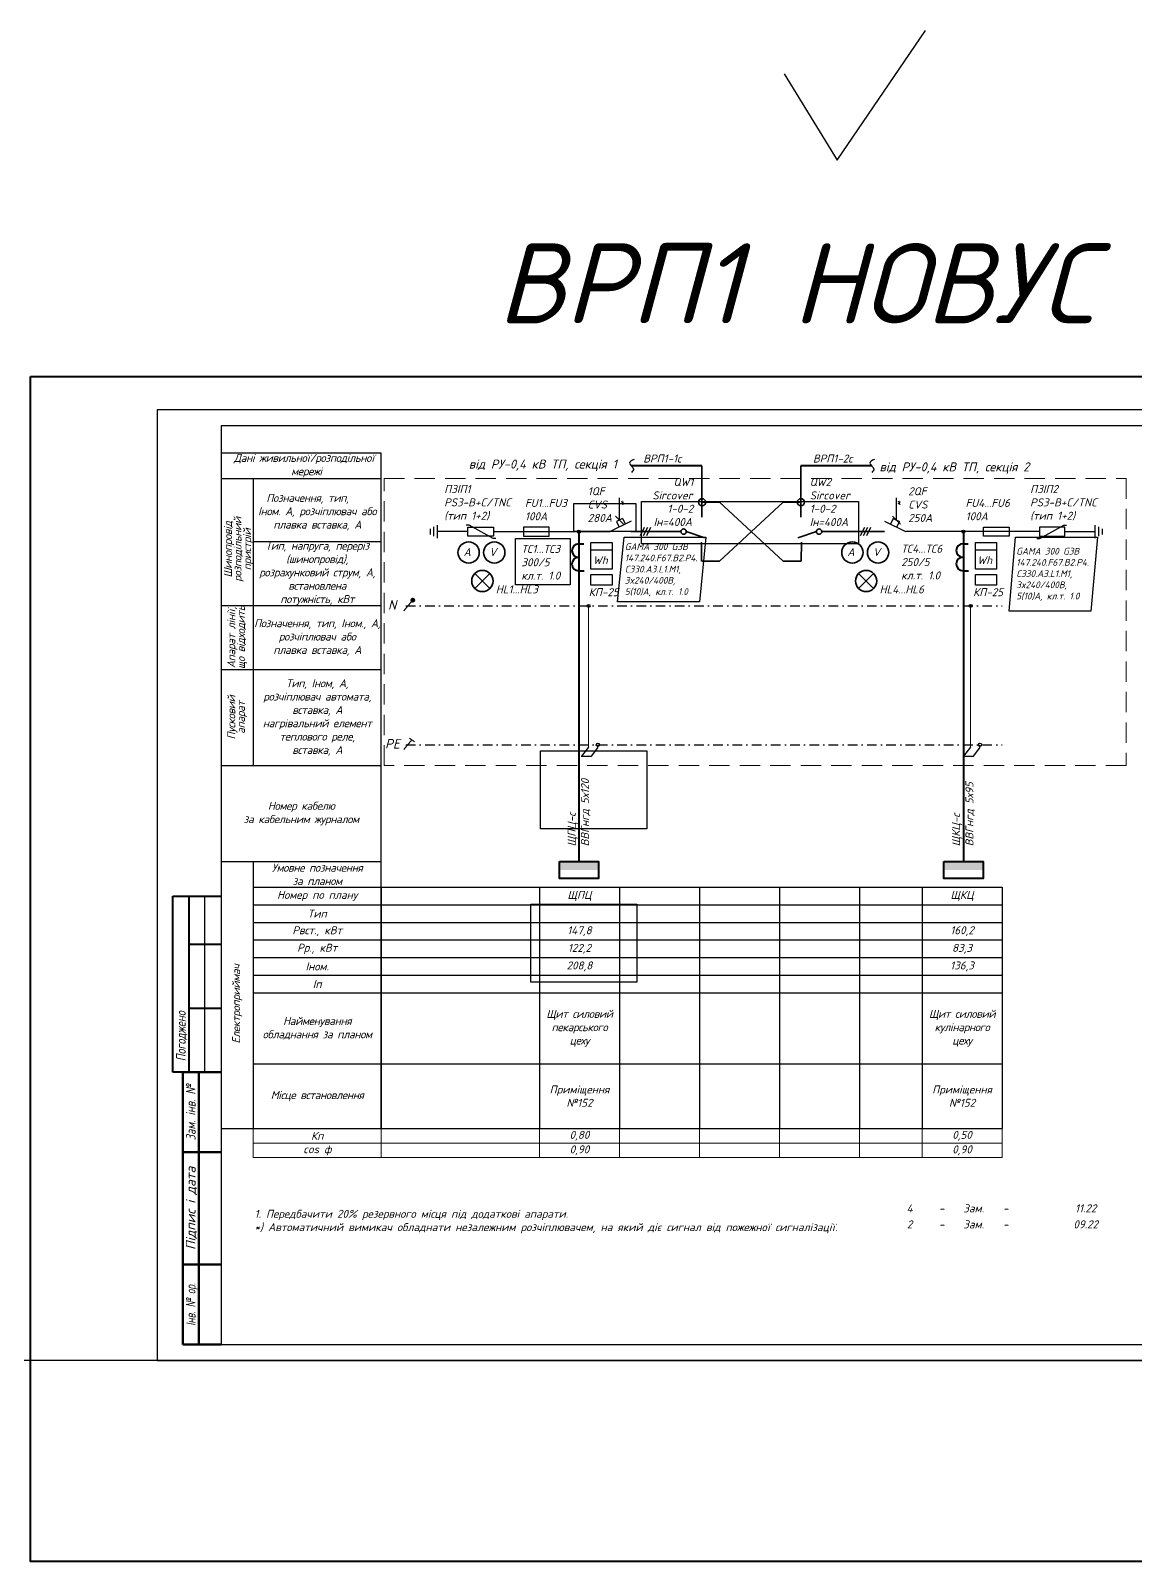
# Model space of a CAD drawing. Header units: millimetres. Extents: x -122434 to 1506205, y -201405 to 386015.
# Drawn here: x -87299 to -52798, y 148323 to 196144 of the extents above; entities that cross this region are included whole.
import ezdxf
from ezdxf.enums import TextEntityAlignment as Align

# ---------------------------------------------------------------- set-up
doc = ezdxf.new("R2010")
doc.units = ezdxf.units.MM
doc.linetypes.add('DASHDOTX2', pattern=[2, 1, -0.5, 0, -0.5])
doc.linetypes.add('DASHED', pattern=[9.525, 6.35, -3.175])
doc.layers.get('Defpoints').update_dxf_attribs({"color": 4})
for name, color, linetype in [('Cхема', 7, 'Continuous'), ('E_Зміни', 7, 'Continuous'), ('Схема', 7, 'Continuous')]:
    doc.layers.add(name, color=color, linetype=linetype)
doc.layers.add('Маркування електро ліній', color=7, linetype='Continuous', lineweight=18)
doc.layers.add('Рамка внешняя', color=4, linetype='Continuous', lineweight=30, plot=False)
doc.styles.add('GOST 2.304', font='isocpeui.ttf')
doc.styles.add('ICO', font='isocpeui.ttf')
doc.styles.get("Standard").update_dxf_attribs({"font": 'arial.ttf'})
doc.styles.add('ГОСТ 2.304', font='isocpeui.ttf')
doc.styles.add('СГЕНЕРИР_СТИЛЬ_7', font='isocpeui.ttf')
doc.dimstyles.new('М150', dxfattribs={"dimscale": 1, "dimtxt": 2.5, "dimasz": 2.5, "dimexe": 0, "dimexo": 2.5, "dimgap": 1, "dimtad": 1, "dimlfac": 150, "dimtxsty": 'Standard', "dimblk": 'OBLIQUE', "dimcen": 2.5, "dimadec": 0, "dimazin": 0, "dimtfac": 1, "dimtmove": 0, "dimatfit": 3, "dimldrblk": 'OBLIQUE', "dimfxl": 1, "dimarcsym": 0})

# ---------------------------------------------------------------- blocks, each defined once
blk = doc.blocks.new('*T43')
at = {"color": 0, "lineweight": -2, "transparency": 16777216}
for p, q in [((0, 0), (8940, 0)), ((0, 0), (0, -7540)), ((4000, 0), (4000, -7540)), ((8940, 0), (8940, -7540)), ((11440, 0), (20888, 0)), ((13940, 0), (13940, -7540)), ((16440, 0), (16440, -7540)), ((18940, 0), (18940, -7540)), ((20888, 0), (20888, -7540)), ((0, -550), (23388, -550)), ((11440, -550), (11440, -7540)), ((23388, -550), (23388, -7540)), ((0, -1100), (23388, -1100)), ((0, -1650), (23388, -1650)), ((0, -2200), (23388, -2200)), ((0, -2750), (23388, -2750)), ((0, -3300), (23388, -3300)), ((0, -5515), (23388, -5515)), ((0, -7540), (23388, -7540))]:
    blk.add_line(p, q, dxfattribs=at)
at = {"color": 0, "linetype": 'ByBlock', "lineweight": -2, "transparency": 16777216}
for p, q in [((8940, 0), (11440, 0)), ((11440, 0), (11440, -550)), ((20888, 0), (23388, 0)), ((23388, 0), (23388, -550))]:
    blk.add_line(p, q, dxfattribs=at)
at = {"layer": 'Defpoints', "color": 8, "linetype": 'ByBlock', "lineweight": 0, "transparency": 16777216}
for p, q in [((0, -7540), (0, -8447)), ((4000, -7540), (4000, -8447)), ((8940, -7540), (8940, -8447)), ((11440, -7540), (11440, -8447)), ((13940, -7540), (13940, -8447)), ((16440, -7540), (16440, -8447)), ((18940, -7540), (18940, -8447)), ((20888, -7540), (20888, -8447)), ((23388, -7540), (23388, -8447)), ((0, -7994), (23388, -7994)), ((0, -8447), (23388, -8447))]:
    blk.add_line(p, q, dxfattribs=at)
at = {"color": 0, "transparency": 16777216, "char_height": 250, "attachment_point": 5, "style": 'ГОСТ 2.304'}
for s, insert, width in [('Номер по плану', (2000, -275), 3880), ('ЩПЦ', (10190, -275), 2380), ('ЩКЦ', (22138, -275), 2380), ('Тип', (2000, -825), 3880), ('Рвст., кВт', (2000, -1375), 3880), ('147,8', (10190, -1375), 2380), ('160,2', (22138, -1375), 2380), ('Рр., кВт', (2000, -1925), 3880), ('122,2', (10190, -1925), 2380), ('83,3', (22138, -1925), 2380), ('Іном.', (2000, -2475), 3880), ('208,8', (10190, -2475), 2380), ('136,3', (22138, -2475), 2380), ('Іп', (2000, -3025), 3880), ('{\\T0.95;\\C7;Найменування обладнання за планом}', (2000, -4408), 3880), ('{\\T0.95;Щит силовий пекарського цеху}', (10190, -4408), 2380), ('{\\T0.95;Щит силовий кулінарного цеху}', (22138, -4408), 2380), ('Приміщення №152', (10190, -6528), 2380), ('Приміщення №152', (22138, -6528), 2380), ('{\\T0.95;\\C7;Місце встановлення}', (2000, -6528), 3880)]:
    blk.add_mtext(s, dxfattribs=dict(at, insert=insert, width=width))
at = {"color": 7, "true_color": 0xffffff, "transparency": 16777216, "char_height": 250, "attachment_point": 5, "style": 'ГОСТ 2.304'}
for s, insert, width in [('Кп', (2000, -7767), 3880), ('0,80', (10190, -7767), 2380), ('0,50', (22138, -7767), 2380), ('cos ф', (2000, -8220), 3880), ('0,90', (10190, -8220), 2380), ('0,90', (22138, -8220), 2380)]:
    blk.add_mtext(s, dxfattribs=dict(at, insert=insert, width=width))
blk = doc.blocks.new('*U42')
at = {"lineweight": 40}
for p, q in [((4.94, 90), (4.94, 145)), ((4.94, 145), (19.94, 145)), ((9.94, 145), (9.94, 90)), ((9.94, 130), (19.94, 130)), ((9.94, 110), (19.94, 110)), ((19.94, 90), (4.94, 90))]:
    blk.add_line(p, q, dxfattribs=at)
at = {"lineweight": 25}
blk.add_line((14.94, 90), (14.94, 145), dxfattribs=at)
at = {"linetype": 'Continuous', "lineweight": 60}
for p, q in [((8, 5), (8, 90)), ((8, 90), (20, 90)), ((13, 5), (13, 90)), ((8, 65), (20, 65)), ((8, 30), (20, 30)), ((20, 5), (8, 5))]:
    blk.add_line(p, q, dxfattribs=at)
at = {"lineweight": 30, "ltscale": 100}
blk.add_lwpolyline([(20, 5), (415, 5), (415, 292), (20, 292)], close=True, dxfattribs=at)
at = {"layer": 'Рамка внешняя', "ltscale": 100}
blk.add_lwpolyline([(0, 0), (420, 0), (420, 297), (0, 297)], close=True, dxfattribs=at)
at = {"linetype": 'Continuous', "lineweight": 25, "style": 'СГЕНЕРИР_СТИЛЬ_7'}
for s, width, p in [('Погоджено', 0.8, (7.44, 101.27)), ('Зам. інв. №', 0.8, (10.5, 77.5)), ('Інв. № ор.', 0.7, (10.5, 17.5))]:
    blk.add_text(s, height=3, rotation=90, dxfattribs=dict(at, width=width)).set_placement(p, align=Align.MIDDLE_CENTER)
blk.add_text('Підпис і дата', height=3, rotation=90, dxfattribs=at).set_placement((10.5, 47.5), align=Align.MIDDLE_CENTER)
at = {"layer": 'Схема', "linetype": 'Continuous', "style": 'ГОСТ 2.304'}
blk.add_text('А3', height=2.5, dxfattribs=at).set_placement((396.77, 1.24))
blk = doc.blocks.new('_Oblique')
at = {"color": 0, "linetype": 'ByBlock', "lineweight": -2}
blk.add_line((-0.5, -0.5), (0.5, 0.5), dxfattribs=at)

msp = doc.modelspace()

# ---------------------------------------------------------------- hatches: boundary and pattern name
at = {"lineweight": 40}
h = msp.add_hatch(color=256, dxfattribs=at)
h.dxf.hatch_style = 1
h.paths.add_polyline_path([(-70786, 170185), (-70786, 169922), (-69561, 169922), (-69561, 170185)])
h = msp.add_hatch(color=256, dxfattribs=at)
h.dxf.hatch_style = 1
h.paths.add_polyline_path([(-58781, 170185), (-58781, 169922), (-57556, 169922), (-57556, 170185)])

# ---------------------------------------------------------------- linework, layer by layer
at = {"color": 7, "ltscale": 300}
for p, q in [((-81349, 182952, 0), (-81349, 161842, 0)), ((-81349, 182952, 0), (-76349, 182952, 0)), ((-76349, 161842, 0), (-76349, 182952, 0)), ((-81349, 182152, 0), (-76349, 182152, 0)), ((-80349, 182152, 0), (-80349, 178185, 0)), ((-80349, 180185, 0), (-76349, 180185, 0)), ((-81349, 178185, 0), (-76349, 178185, 0)), ((-80349, 178185, 0), (-80349, 176185, 0)), ((-81349, 176185, 0), (-76349, 176185, 0)), ((-80349, 176185, 0), (-80349, 173185, 0)), ((-81349, 173185, 0), (-76349, 173185, 0)), ((-81349, 170185, 0), (-76349, 170185, 0)), ((-80349, 170185, 0), (-80349, 161842, 0)), ((-81349, 161842, 0), (-76349, 161842, 0))]:
    msp.add_line(p, q, dxfattribs=at)
at = {"lineweight": 40, "ltscale": 300}
for p, q in [((-66339, 182552, 0), (-68543, 182552, 0)), ((-61039, 182552, 0), (-63243, 182552, 0)), ((-70174, 180445, 0), (-70174, 170185, 0)), ((-58169, 180445, 0), (-58169, 170185, 0)), ((-70786, 170185, 0), (-69561, 170185, 0)), ((-58781, 170185, 0), (-57556, 170185, 0))]:
    msp.add_line(p, q, dxfattribs=at)
at = {"color": 0, "lineweight": 30, "ltscale": 300}
for p, q in [((-68542, 180819, 0), (-69196, 180492, 0)), ((-68812, 180906, 0), (-69006, 180809, 0)), ((-69006, 180809, 0), (-68917, 180631, 0)), ((-68812, 180906, 0), (-68723, 180728, 0)), ((-60630, 180819, 0), (-59976, 180492, 0)), ((-60360, 180906, 0), (-60449, 180728, 0)), ((-60360, 180906, 0), (-60166, 180809, 0)), ((-60166, 180809, 0), (-60255, 180631, 0)), ((-70174, 178219, 0), (-70174, 180492, 0)), ((-58169, 178219, 0), (-58169, 180492, 0))]:
    msp.add_line(p, q, dxfattribs=at)
at = {"color": 7, "lineweight": 30, "ltscale": 300}
for p, q in [((-73646, 180492, 0), (-74589, 180492, 0)), ((-73607, 180693, 0), (-73696, 180693, 0)), ((-72857, 180279, 0), (-73607, 180693, 0)), ((-72846, 180492, 0), (-69196, 180492, 0)), ((-55797, 180492, 0), (-59970, 180492, 0)), ((-55786, 180279, 0), (-55036, 180693, 0)), ((-55036, 180693, 0), (-54947, 180693, 0)), ((-54997, 180492, 0), (-54054, 180492, 0)), ((-72768, 180279, 0), (-72857, 180279, 0)), ((-69799, 179923, 0), (-69139, 179923, 0)), ((-57794, 179923, 0), (-57135, 179923, 0)), ((-55876, 180279, 0), (-55786, 180279, 0))]:
    msp.add_line(p, q, dxfattribs=at)
at = {"color": 0, "ltscale": 300}
for p, q in [((-68134, 180623, 0), (-68265, 180361, 0)), ((-68036, 180623, 0), (-68167, 180361, 0)), ((-67938, 180623, 0), (-68069, 180361, 0)), ((-61262, 180623, 0), (-61393, 180361, 0)), ((-61164, 180623, 0), (-61295, 180361, 0)), ((-61066, 180623, 0), (-61197, 180361, 0)), ((-69875, 173754, 0), (-70099, 173474, 0)), ((-69784, 173474, 0), (-69582, 173734, 0)), ((-69582, 173734, 0), (-69582, 173834, 0)), ((-57945, 173754, 0), (-58169, 173474, 0)), ((-57854, 173474, 0), (-57652, 173734, 0)), ((-57652, 173734, 0), (-57652, 173834, 0)), ((-70108, 173474, 0), (-69784, 173474, 0)), ((-58178, 173474, 0), (-57854, 173474, 0))]:
    msp.add_line(p, q, dxfattribs=at)
at = {"color": 7, "lineweight": 40, "ltscale": 300}
for p, q in [((-70184, 180108, 0), (-70020, 180108, 0)), ((-58179, 180113, 0), (-58015, 180113, 0)), ((-70184, 179268, 0), (-70014, 179268, 0)), ((-58179, 179272, 0), (-58009, 179272, 0))]:
    msp.add_line(p, q, dxfattribs=at)
at = {"color": 0, "linetype": 'DASHDOTX2', "ltscale": 300}
for p, q in [((-75580, 178173, 0), (-56961, 178173, 0)), ((-75580, 173834, 0), (-56961, 173834, 0))]:
    msp.add_line(p, q, dxfattribs=at)
at = {"color": 0, "lineweight": 9, "ltscale": 300}
for p, q in [((-69875, 176747, 0), (-69875, 178173, 0)), ((-57945, 176747, 0), (-57945, 178173, 0)), ((-69875, 173754, 0), (-69875, 176747, 0)), ((-57945, 173754, 0), (-57945, 176747, 0))]:
    msp.add_line(p, q, dxfattribs=at)
msp.add_xline((1302, 154602), (-1, 0))
at = {"color": 3}
msp.add_lwpolyline([(-63771, 194794), (-62109, 192095), (-59356, 196144)], dxfattribs=at)
at = {"color": 6, "lineweight": 40}
msp.add_lwpolyline([(-87299, 185336), (-37504, 185336), (-37504, 148323), (-87299, 148323)], close=True, dxfattribs=at)
at = {"linetype": 'DASHED', "lineweight": 18, "ltscale": 100, "elevation": 0}
msp.add_lwpolyline([(-76259, 182152), (-53087, 182152), (-53087, 173185), (-76259, 173185)], close=True, dxfattribs=at)
at = {"color": 7, "lineweight": 30, "ltscale": 100, "elevation": 0}
for points in [[(-74816, 180403), (-74816, 180580)], [(-74703, 180346), (-74703, 180638)], [(-74589, 180288), (-74589, 180695)], [(-54054, 180288), (-54054, 180695)], [(-53940, 180346), (-53940, 180638)], [(-53827, 180403), (-53827, 180580)]]:
    msp.add_lwpolyline(points, dxfattribs=at)
for points in [[(-73646, 180355), (-73646, 180629), (-72846, 180629), (-72846, 180355)], [(-71103, 180355), (-71103, 180629), (-71903, 180629), (-71903, 180355)], [(-57540, 180355), (-57540, 180629), (-56741, 180629), (-56741, 180355)], [(-54997, 180355), (-54997, 180629), (-55797, 180629), (-55797, 180355)], [(-69799, 180151), (-69139, 180151), (-69139, 179318), (-69799, 179318)], [(-57794, 180151), (-57135, 180151), (-57135, 179318), (-57794, 179318)], [(-69799, 179151), (-69139, 179151), (-69139, 178825), (-69799, 178825)], [(-57794, 179151), (-57135, 179151), (-57135, 178825), (-57794, 178825)]]:
    msp.add_lwpolyline(points, close=True, dxfattribs=at)
at = {"lineweight": 9, "ltscale": 100, "const_width": 75, "elevation": 0}
msp.add_lwpolyline([(-75401, 178351, 1), (-75326, 178351, 1)], format="xyb", close=True, dxfattribs=at)
at = {"lineweight": 20, "ltscale": 100, "elevation": 0}
for points in [[(-75389, 178323), (-75646, 178023)], [(-75389, 173985), (-75646, 173685)], [(-75393, 173988), (-75312, 173924), (-75467, 174045)]]:
    msp.add_lwpolyline(points, dxfattribs=at)
at = {"color": 7, "lineweight": 40, "ltscale": 100, "elevation": 0}
for points in [[(-70786, 170185), (-69561, 170185), (-69561, 169659), (-70786, 169659)], [(-58781, 170185), (-57556, 170185), (-57556, 169659), (-58781, 169659)]]:
    msp.add_lwpolyline(points, close=True, dxfattribs=at)
at = {"color": 0, "lineweight": 30}
for centre in [(-70174, 180492, 0), (-58169, 180492, 0)]:
    msp.add_circle(centre, 46.3, dxfattribs=at)
at = {"color": 0}
for centre, radius in [((-69875, 178173, 0), 46.3), ((-57945, 178173, 0), 46.3), ((-69582, 173834, 0), 51.8), ((-57652, 173834, 0), 51.8)]:
    msp.add_circle(centre, radius, dxfattribs=at)
at = {"color": 7, "lineweight": 40}
for centre in [(-70184, 179897, 0), (-58179, 179902, 0), (-70184, 179478, 0), (-58179, 179483, 0)]:
    msp.add_arc(centre, 211, 90, 270, dxfattribs=at)
at = {"color": 7}
for points in [[(-68453, 182750, 0), (-68596, 182627, 0), (-68469, 182447, 0), (-68533, 182340, 0)], [(-60950, 182750, 0), (-61093, 182627, 0), (-60966, 182447, 0), (-61029, 182340, 0)]]:
    msp.add_spline(points, degree=3, dxfattribs=at)
at = {"layer": 'Cхема', "lineweight": 35}
for p, q in [((-66339, 182552, 0), (-66339, 180944, 0)), ((-63243, 182552, 0), (-63243, 180944, 0)), ((-66343, 181410, 0), (-65787, 181410, 0)), ((-65787, 181410, 0), (-63795, 179573, 0)), ((-63795, 181410, 0), (-65787, 179573, 0)), ((-63243, 181410, 0), (-63795, 181410, 0)), ((-66991, 180492, 0), (-68542, 180492, 0)), ((-66241, 180300, 0), (-66824, 180492, 0)), ((-63341, 180300, 0), (-62758, 180492, 0)), ((-62591, 180492, 0), (-60630, 180492, 0)), ((-66352, 180158, 0), (-66352, 179573, 0)), ((-63230, 180158, 0), (-63239, 179573, 0)), ((-66339, 179573, 0), (-65787, 179573, 0)), ((-63239, 179573, 0), (-63795, 179573, 0)), ((-72957, 178716, 0), (-73426, 179184, 0)), ((-73426, 178716, 0), (-72957, 179184, 0)), ((-60972, 178716, 0), (-61441, 179184, 0)), ((-61441, 178716, 0), (-60972, 179184, 0))]:
    msp.add_line(p, q, dxfattribs=at)
for centre, radius in [((-66330, 181410, 0), 111), ((-66330, 181410, 0), 111), ((-63243, 181410, 0), 111), ((-63243, 181410, 0), 111), ((-66907, 180492, 0), 83.3), ((-62675, 180492, 0), 83.3), ((-73621, 179840, 0), 332), ((-72819, 179840, 0), 332), ((-61636, 179840, 0), 332), ((-60834, 179840, 0), 332), ((-73191, 178950, 0), 332), ((-61206, 178950, 0), 332)]:
    msp.add_circle(centre, radius, dxfattribs=at)
at = {"layer": 'Defpoints'}
for points in [[(-70336, 181370), (-68395, 181370), (-68395, 180492), (-70336, 180492)], [(-68219, 181429), (-61441, 181429), (-61441, 180108), (-68219, 180108)], [(-72152, 180282), (-70447, 180282), (-70447, 178834), (-72152, 178834)], [(-71375, 173646), (-68060, 173646), (-68060, 171206), (-71375, 171206)]]:
    msp.add_lwpolyline(points, close=True, dxfattribs=at)
at = {"layer": 'Defpoints', "elevation": 0}
msp.add_lwpolyline([(-71683, 168859), (-68368, 168859), (-68368, 166419), (-71683, 166419)], close=True, dxfattribs=at)
at = {"layer": 'E_Зміни', "color": 1}
for points in [[(-68766, 180321), (-66209, 180321), (-66413, 178302), (-68970, 178302)], [(-56540, 180321), (-53983, 180321), (-54186, 178010), (-56743, 178010)]]:
    msp.add_lwpolyline(points, close=True, dxfattribs=at)

# ---------------------------------------------------------------- block references
at = {"xscale": 100, "yscale": 100, "zscale": 100}
msp.add_blockref('*U42', (-83349, 154602, 0), dxfattribs=at)
msp.add_blockref('*T43', (-80349, 169385, 0))

# ---------------------------------------------------------------- texts
at = {"color": 6, "lineweight": 40, "style": 'GOST 2.304'}
msp.add_text('ВРП1 НОВУС', height=2500, dxfattribs=at).set_placement((-72723, 186999, 0))
at = {"color": 0, "lineweight": 40}
for s, height, style, p in [('від РУ-0,4 кВ ТП, секція 1', 281.25, 'ГОСТ 2.304', (-73616, 182462, 0)), ('ВРП1-1с', 250, 'GOST 2.304', (-68167, 182651, 0)), ('ВРП1-2с', 250, 'GOST 2.304', (-62867, 182651, 0)), ('від РУ-0,4 кВ ТП, секція 2', 281.25, 'ГОСТ 2.304', (-60790, 182375, 0))]:
    msp.add_text(s, height=height, dxfattribs=dict(at, style=style)).set_placement(p)
at = {"color": 0, "lineweight": 40, "style": 'GOST 2.304'}
for p in [(-68918, 181503, 0), (-60272, 181503, 0)]:
    msp.add_text('*', height=250, rotation=270, dxfattribs=at).set_placement(p)
at = {"color": 7, "lineweight": 40, "style": 'ГОСТ 2.304'}
for s, p in [('А', (-73779, 179730, 0)), ('V', (-72978, 179730, 0)), ('А', (-61794, 179730, 0)), ('V', (-60993, 179730, 0)), ('Wh', (-69741, 179476, 0)), ('Wh', (-57736, 179476, 0)), ('HL1...HL3', (-72771, 178565, 0)), ('HL4...HL6', (-60786, 178565, 0))]:
    msp.add_text(s, height=250, dxfattribs=at).set_placement(p)
at = {"color": 0, "lineweight": 9, "style": 'ICO'}
for s, p in [('N', (-76139, 178054, 0)), ('PE', (-76232, 173716, 0))]:
    msp.add_text(s, height=300, dxfattribs=at).set_placement(p)
at = {"color": 7, "linetype": 'Continuous', "char_height": 250, "style": 'ГОСТ 2.304'}
for s, insert, width, attachment_point in [('{\\T0.95;Дані живильної/розподільної\\P мережі}', (-78759, 182552, 0), 5000, 5), ('{\\C256;ПЗІП1\\PPS3-B+C/TNC\\P(тип 1+2)}', (-74385, 181394, 0), 4000, 4), ('{\\C256;1QF\\PCVS\\P280А}', (-69901, 181337, 0), 4000, 4), ('\\pxi7.2836;{\\C256;QW1\\P\\pi4.6392;Sircover\\P\\pi6.5216;1-0-2\\P\\pi4.7968;Iн=400А}', (-69044, 181416, 0), 2434.76, 4), ('{\\C256;QW2\\PSircover\\P1-0-2\\PIн=400А}', (-62969, 181416, 0), 1827.7, 4), ('{\\C256;2QF\\PCVS\\P250А}', (-59892, 181337, 0), 4000, 4), ('{\\C256;ПЗІП2\\PPS3-B+C/TNC\\P(тип 1+2)}', (-56086, 181394, 0), 4000, 4), ('{\\T0.95;Позначення, тип,     Iном. А, розчіплювач або \\Pплавка вставка, А}', (-78349, 181100, 0), 4000, 5), ('{\\C256;FU1...FU3\\P100А }', (-71861, 181180, 0), 1387.26, 4), ('{\\C256;FU4...FU6\\P100А }', (-58100, 181180, 0), 1387.26, 4), ('{\\T0.95;Тип, напруга, переріз (шинопровід), розрахунковий струм, А, встановлена \\Pпотужність, кВт}', (-78349, 179185, 0), 4000, 5), ('{\\T0.95;Позначення, тип, Iном., А, розчіплювач або \\Pплавка вставка, А}', (-78349, 177185, 0), 4000, 5), ('{\\T0.95;Тип, Iном, А,\\Pрозчіплювач автомата,\\Pвставка, А\\Pнагрівальний елемент теплового реле,\\Pвставка, А}', (-78349, 174685, 0), 4000, 5), ('{\\T0.95;Номер кабелю \\Pза кабельним журналом}', (-78849, 171685, 0), 5000, 5), ('{\\T0.95;Умовне позначення \\Pза планом}', (-78349, 169785, 0), 4000, 5)]:
    msp.add_mtext(s, dxfattribs=dict(at, insert=insert, width=width, attachment_point=attachment_point))
at = {"color": 7, "linetype": 'Continuous', "char_height": 250, "attachment_point": 5, "rotation": 90, "line_spacing_factor": 0.72, "style": 'ГОСТ 2.304'}
for s, insert, width in [('{\\T0.95;Шинопровід\\Pрозподільний \\Pпристрій}', (-80804, 179935, 0), 3500), ('{\\T0.95;Апарат лінії, що відходить}', (-80849, 177185, 0), 2000), ('{\\T0.95;Пусковий \\Pапарат}', (-80849, 174685, 0), 3000), ('{\\T0.95;Електроприймач}', (-80849, 165735, 0), 8900)]:
    msp.add_mtext(s, dxfattribs=dict(at, insert=insert, width=width))
at = {"ltscale": 100, "attachment_point": 1}
for s, width, insert, char_height, style in [('ТС1...ТС3\\P300/5 \\Pкл.т. 1.0', 1652.14, (-71974, 180077, 0), 250, 'ГОСТ 2.304'), ('{\\C7;GAMA 300 G3B 147.240.F67.B2.P4.\\PC330.A3.L1.M1, 3x240/400В, 5(10)А, кл.т. 1.0}', 2227.75, (-68745, 180126), 210, 'GOST 2.304'), ('ТС4...ТС6\\P250/5 \\Pкл.т. 1.0', 1652.14, (-60112, 180084, 0), 250, 'ГОСТ 2.304'), ('{\\C7;GAMA 300 G3B 147.240.F67.B2.P4.\\PC330.A3.L1.M1, 3x240/400В, 5(10)А, кл.т. 1.0}', 2227.75, (-56519, 179986), 210, 'GOST 2.304'), ('КП-25', 1652.14, (-69871, 178726, 0), 250, 'ГОСТ 2.304'), ('КП-25', 1652.14, (-57866, 178726, 0), 250, 'ГОСТ 2.304')]:
    msp.add_mtext_dynamic_manual_height_columns(s, width=width, gutter_width=1250, heights=[0], dxfattribs=dict(at, insert=insert, char_height=char_height, style=style))
at = {"color": 7, "linetype": 'Continuous', "char_height": 250, "width": 4000, "attachment_point": 4, "rotation": 90, "style": 'ГОСТ 2.304'}
for s, insert in [('{\\C256;ЩПЦ-с\\P\\pxt12;ВВГнгд 5х120}', (-70174, 170660, 0)), ('{\\C256;ЩКЦ-с\\P\\pt3000;ВВГнгд 5х95}', (-58169, 170660, 0))]:
    msp.add_mtext(s, dxfattribs=dict(at, insert=insert))
at = {"lineweight": 15, "insert": (-80307, 159306, 0), "char_height": 250, "width": 19107.63, "attachment_point": 1, "style": 'ГОСТ 2.304'}
msp.add_mtext('{\\C7;1. Передбачити 20% резервного місця під додаткові апарати.\\P*) }Автоматичний вимикач обладнати незалежним розчіплювачем, на який діє сигнал від пожежної сигналізації.', dxfattribs=at)
at = {"layer": 'E_Зміни', "linetype": 'Continuous', "lineweight": 25, "char_height": 250, "width": 1000, "attachment_point": 5, "line_spacing_factor": 0.84, "style": 'GOST 2.304'}
for s, insert in [('{\\C7;4}', (-59849, 159352, 0)), ('{\\C7;-}', (-58849, 159352, 0)), ('{\\C7;Зам.}', (-57849, 159352, 0)), ('{\\C7;-}', (-56849, 159352, 0)), ('{\\C7;11.22}', (-54349, 159352, 0)), ('{\\C7;2}', (-59849, 158852, 0)), ('{\\C7;-}', (-58849, 158852, 0)), ('{\\C7;Зам.}', (-57849, 158852, 0)), ('{\\C7;-}', (-56849, 158852, 0)), ('{\\C7;09.22}', (-54349, 158852, 0))]:
    msp.add_mtext(s, dxfattribs=dict(at, insert=insert))

# ---------------------------------------------------------------- leaders
at = {"layer": 'Маркування електро ліній'}
for points in [[(-68909, 180849, 0), (-68909, 181546, 0)], [(-60263, 180849, 0), (-60263, 181546, 0)]]:
    msp.add_leader(points, dimstyle='М150', override={"dimasz": 250, "dimtad": 0}, dxfattribs=at)

doc.saveas('drawing.dxf')
